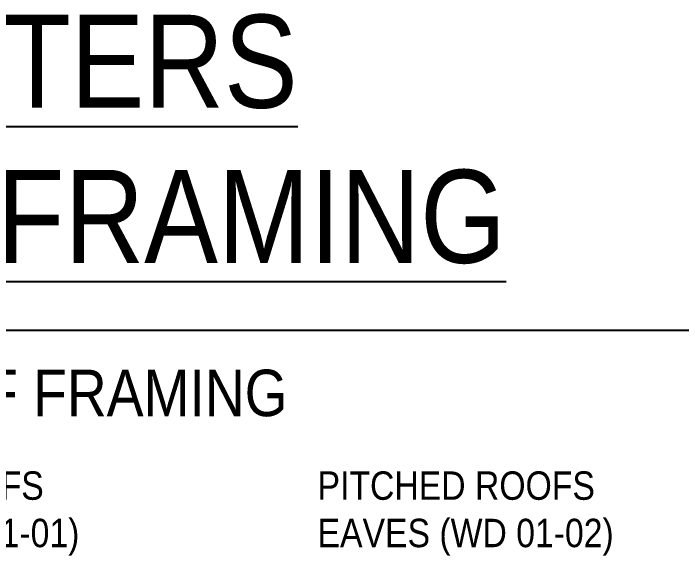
# Model space of a CAD drawing. Header units: inches. Extents: x -2661 to 42767, y -1222 to 9099.
# Drawn here: x -1144 to -627, y 3995 to 4417 of the extents above; entities that cross this region are included whole.
import ezdxf

# ---------------------------------------------------------------- set-up
doc = ezdxf.new("R2010")
doc.units = ezdxf.units.IN
doc.header["$LTSCALE"] = 12
doc.header["$MEASUREMENT"] = 0
doc.layers.add('S-ANNO-NONPLOT', color=253, linetype='CONTINUOUS', plot=False, transparency=0.5)
doc.layers.add('S-ANNO-NOTE', color=4, linetype='CONTINUOUS')
doc.styles.add('Arial', font='arial.ttf', dxfattribs={"width": 0.85})

msp = doc.modelspace()

# ---------------------------------------------------------------- linework, layer by layer
at = {"layer": 'S-ANNO-NONPLOT'}
msp.add_lwpolyline([(-1395.60916, 4172.00884), (377.73642, 4172.00884), (377.73642, 847.54657), (-1395.60916, 847.54657)], close=True, dxfattribs=at)

# ---------------------------------------------------------------- texts
at = {"layer": 'S-ANNO-NOTE', "width": 1105.3836959, "attachment_point": 1, "style": 'Arial'}
for s, insert, char_height in [('\\A1;{\\LSTARTERS\\PNEW FRAMING}', (-1380.15444, 4416.2195), 72), ('\\A1;(N) ROOF FRAMING', (-1335.60916, 4141.54657), 36)]:
    msp.add_mtext(s, dxfattribs=dict(at, insert=insert, char_height=char_height))
at = {"layer": 'S-ANNO-NOTE', "color": 2, "char_height": 22, "width": 385.2088404, "attachment_point": 7, "style": 'Arial'}
for s, insert in [('\\A1;PITCHED ROOFS \\PRIDGES (WD 01-01)', (-1335.60916, 3997.54657)), ('\\A1;PITCHED ROOFS \\PEAVES (WD 01-02)', (-908.77277, 3997.54657))]:
    msp.add_mtext(s, dxfattribs=dict(at, insert=insert))

doc.saveas('drawing.dxf')
